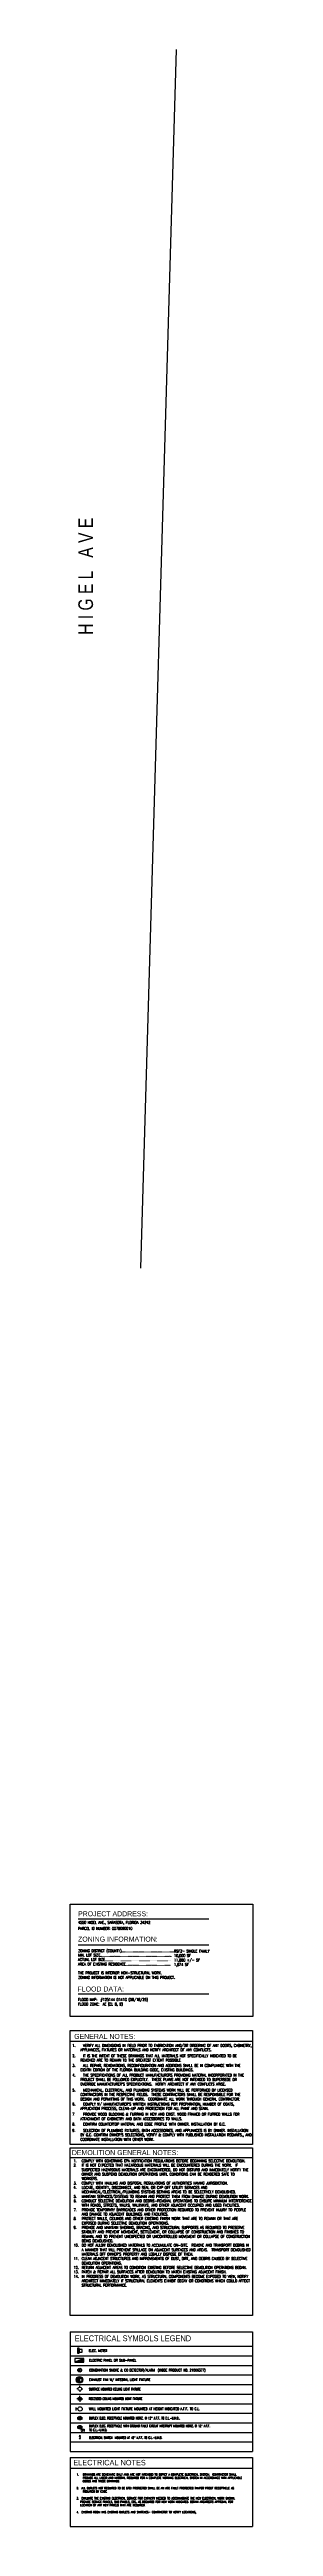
# Model space of a CAD drawing. Header units: inches. Extents: x -625442 to 34963, y -27993 to 66986.
# Drawn here: x 6197 to 6496, y -728 to 3347 of the extents above; entities that cross this region are included whole.
import ezdxf

# ---------------------------------------------------------------- set-up
doc = ezdxf.new("R2010")
doc.units = ezdxf.units.IN
doc.header["$LTSCALE"] = 0.5
doc.header["$MEASUREMENT"] = 0
for name, color, linetype in [('0-TEXT', 30, 'Continuous'), ('L-FIXTURE', 60, 'Continuous'), ('P-BELOW-LIGHT', 143, 'Continuous'), ('S-OUTLINE', 100, 'Continuous')]:
    doc.layers.add(name, color=color, linetype=linetype)
doc.styles.add('1-4N(.8)', font='romans.shx', dxfattribs={"width": 0.8, "height": 4.5})
doc.styles.add('1-4T', font='Zap601Rm.ttf', dxfattribs={"width": 0.8, "height": 12})
doc.styles.add('1-8N', font='romans.shx', dxfattribs={"width": 0.8, "height": 9})
doc.styles.add('1-8T', font='Arial.ttf', dxfattribs={"width": 0.8, "height": 24})
doc.styles.add('NOTES', font='romans.shx', dxfattribs={"width": 0.8, "height": 10})
doc.styles.add('titleblock2', font='romans.shx', dxfattribs={"width": 0.8})

# ---------------------------------------------------------------- blocks, each defined once
blk = doc.blocks.new('*X141')
at = {"color": 0}
for p, q in [((1193.6, 497.2), (1197.9, 501.6)), ((1193.6, 497.4), (1197.7, 501.6)), ((1193.6, 497.6), (1197.5, 501.6)), ((1193.6, 497.8), (1197.4, 501.6)), ((1193.6, 496.8), (1198.3, 501.5)), ((1193.6, 496.9), (1198.2, 501.5)), ((1193.6, 497.1), (1198, 501.5)), ((1193.6, 498), (1197.2, 501.5)), ((1193.6, 498.2), (1197, 501.5)), ((1193.6, 498.4), (1196.7, 501.5)), ((1193.7, 496.6), (1198.5, 501.5)), ((1193.7, 496.4), (1198.8, 501.4)), ((1193.7, 496.5), (1198.6, 501.4)), ((1193.7, 498.6), (1196.5, 501.4)), ((1193.8, 496.1), (1199, 501.3)), ((1193.8, 496.2), (1198.9, 501.3)), ((1193.8, 498.9), (1196.3, 501.3)), ((1193.9, 496), (1199.2, 501.2)), ((1193.9, 499.2), (1196, 501.2)), ((1193.9, 495.9), (1197.7, 499.6)), ((1194, 495.7), (1197.5, 499.2)), ((1194.1, 499.5), (1195.6, 501.1)), ((1194.1, 495.6), (1197.4, 499)), ((1194.1, 495.5), (1197.4, 498.8)), ((1194.2, 495.4), (1197.4, 498.6)), ((1194.3, 495.3), (1197.4, 498.4)), ((1194.3, 495.2), (1197.4, 498.2)), ((1194.4, 500), (1195.1, 500.7)), ((1194.4, 495.1), (1197.4, 498.1)), ((1194.5, 495), (1197.4, 497.9)), ((1194.6, 494.9), (1197.5, 497.8)), ((1194.7, 494.8), (1197.5, 497.7)), ((1194.8, 494.7), (1197.6, 497.5)), ((1194.8, 494.6), (1197.6, 497.4)), ((1194.9, 494.5), (1197.7, 497.3)), ((1195, 494.5), (1197.7, 497.1)), ((1195.2, 494.4), (1197.7, 497)), ((1195.3, 494.4), (1197.8, 496.8)), ((1195.5, 494.4), (1197.8, 496.7)), ((1195.7, 494.4), (1197.8, 496.5)), ((1195.9, 494.4), (1197.8, 496.3)), ((1196.1, 494.5), (1197.7, 496.1)), ((1196.4, 494.6), (1197.6, 495.8)), ((1196.7, 494.7), (1197.5, 495.5)), ((1198.4, 500.3), (1199.3, 501.2)), ((1198.7, 500.5), (1199.4, 501.1)), ((1199, 500.5), (1199.5, 501.1)), ((1199.2, 500.6), (1199.6, 501)), ((1199.4, 500.6), (1199.7, 500.9)), ((1199.6, 500.6), (1199.8, 500.9)), ((1199.7, 500.6), (1199.9, 500.8)), ((1199.9, 500.6), (1200, 500.7)), ((1200, 500.5), (1200.1, 500.6)), ((1200.2, 500.5), (1200.2, 500.5)), ((1200.3, 500.4), (1200.3, 500.5))]:
    blk.add_line(p, q, dxfattribs=at)
blk = doc.blocks.new('A$C5D646D6F')
blk.add_circle((0.083, 0.083), 0.0833)
for centre, radius, start, end in [((0.042, 0.064), 0.0459, 254.90706, 25.50511), ((0.123, 0.102), 0.0441, 63.39557, 205.50511)]:
    blk.add_arc(centre, radius, start, end)
at = {"xscale": 0.02083333333333333, "yscale": 0.02083333333333333, "zscale": 0.02083333333333333}
blk.add_blockref('*X141', (-24.866, -10.283), dxfattribs=at)
blk = doc.blocks.new('A$C69592F25')
at = {"layer": 'L-FIXTURE'}
blk.add_lwpolyline([(-3.7, 3.7), (3.7, 3.7), (3.7, -3.7), (-3.7, -3.7)], close=True, dxfattribs=at)
at = {"layer": 'L-FIXTURE', "xscale": 44.5046400000283, "yscale": 44.5046400000283, "zscale": 44.5046400000283}
blk.add_blockref('A$C5D646D6F', (-3.7, -3.7), dxfattribs=at)

msp = doc.modelspace()

# ---------------------------------------------------------------- hatches: boundary and pattern name
at = {"layer": 'L-FIXTURE'}
msp.add_hatch(color=256, dxfattribs=at).paths.add_polyline_path([(6209.70205, -517.73228, 1), (6215.38103, -517.73228, 1)])

# ---------------------------------------------------------------- linework, layer by layer
at = {"layer": '0-TEXT'}
for p, q in [((6209.71017, 271.82766), (6424.21653, 271.82766)), ((6209.71017, 228.91522), (6424.21653, 228.91522)), ((6209.71017, 148.33548), (6424.21653, 148.33548)), ((6197.01338, 70.33378), (6495.81631, 70.33378)), ((6197.01338, -121.02682), (6495.81631, -121.02682)), ((6197.01338, -614.29701), (6495.81631, -614.29701)), ((6197.01338, -614.29701), (6197.01338, -727.69956)), ((6495.81631, -614.29701), (6495.81631, -727.69956)), ((6197.01338, -727.69956), (6495.81631, -727.69956))]:
    msp.add_line(p, q, dxfattribs=at)
at = {"layer": '0-TEXT', "linetype": 'Continuous'}
for p, q in [((6197.01338, -407.30167), (6495.81631, -407.30167)), ((6197.01338, -407.30167), (6197.01338, -604.55167)), ((6495.81631, -407.30167), (6495.81631, -604.55167)), ((6197.01338, -431.30167), (6495.81631, -431.30167)), ((6197.01338, -604.55167), (6495.81631, -604.55167)), ((6197.01338, -631.58589), (6495.81631, -631.58589))]:
    msp.add_line(p, q, dxfattribs=at)
at = {"layer": '0-TEXT', "color": 187}
for p, q in [((6197.01338, -447.05167), (6495.81631, -447.05167)), ((6197.01338, -462.80167), (6495.81631, -462.80167)), ((6197.01338, -478.55167), (6495.81631, -478.55167)), ((6197.01338, -494.30167), (6495.81631, -494.30167)), ((6197.01338, -510.05167), (6495.81631, -510.05167)), ((6197.01338, -525.80167), (6495.81631, -525.80167)), ((6197.01338, -541.55167), (6495.81631, -541.55167)), ((6197.01338, -557.30167), (6495.81631, -557.30167)), ((6197.01338, -573.05167), (6495.81631, -573.05167)), ((6495.81631, -588.80167), (6197.01338, -588.80167))]:
    msp.add_line(p, q, dxfattribs=at)
at = {"layer": '0-TEXT'}
for points in [[(6496.08566, 111.10815), (6197.01338, 111.10815), (6197.01338, 295.81897), (6496.08566, 295.81897)], [(6197.01338, 87.86474), (6495.81631, 87.86474), (6495.81631, -99.41818), (6197.01338, -99.41818)], [(6197.01338, -104.83639), (6495.81631, -104.83639), (6495.81631, -380.75244), (6197.01338, -380.75244)]]:
    msp.add_lwpolyline(points, close=True, dxfattribs=at)
at = {"layer": 'L-FIXTURE'}
for p, q in [((6211.29217, -434.63935), (6208.88777, -434.63935)), ((6208.88777, -434.63935), (6208.88777, -442.45048)), ((6208.88777, -442.45048), (6211.29217, -442.45048)), ((6211.29217, -442.45048), (6211.29217, -434.63935)), ((6216.20114, -436.34177), (6211.29217, -436.34177)), ((6211.29217, -436.34177), (6211.29217, -440.74806)), ((6211.29217, -440.74806), (6216.20114, -440.74806)), ((6216.20114, -440.74806), (6216.20114, -436.34177)), ((6219.30682, -451.66362), (6204.68007, -451.66362)), ((6204.68007, -451.66362), (6204.68007, -457.17147)), ((6204.68007, -457.17147), (6219.30682, -451.66362)), ((6204.68007, -457.17147), (6219.30682, -457.17147)), ((6219.30682, -457.17147), (6219.30682, -451.66362)), ((6209.70205, -501.31406), (6207.66401, -501.31406)), ((6209.70205, -517.73228), (6207.66401, -517.73228)), ((6212.54154, -498.47457), (6212.54154, -496.43652)), ((6212.54154, -504.15354), (6212.54154, -506.19159)), ((6212.54154, -514.89279), (6212.54154, -512.85475)), ((6212.54154, -520.57177), (6212.54154, -522.60981)), ((6215.38103, -501.31406), (6217.41907, -501.31406)), ((6215.38103, -517.73228), (6217.41907, -517.73228)), ((6206.38187, -536.84806), (6206.38187, -531.7873)), ((6209.44263, -534.31768), (6206.38187, -534.31768)), ((6208.45484, -548.51573), (6216.90274, -548.51573)), ((6208.45484, -550.53104), (6216.90274, -550.53104)), ((6208.45484, -563.43403), (6216.90274, -563.43403)), ((6208.45484, -565.44933), (6216.90274, -565.44933)), ((6212.69829, -578.33868), (6212.69829, -577.58479)), ((6212.69829, -583.96026), (6212.69829, -583.20637))]:
    msp.add_line(p, q, dxfattribs=at)
at = {"layer": 'L-FIXTURE', "linetype": 'Continuous'}
for p, q in [((6204.73311, -457.17147), (6204.76515, -457.13943)), ((6204.90989, -457.17147), (6205.0487, -457.03266)), ((6205.08666, -457.17147), (6205.33225, -456.92589)), ((6205.26344, -457.17147), (6205.6158, -456.81911)), ((6205.44022, -457.17147), (6205.89935, -456.71234)), ((6205.61699, -457.17147), (6206.1829, -456.60557)), ((6205.79377, -457.17147), (6206.46645, -456.49879)), ((6205.97055, -457.17147), (6206.75, -456.39202)), ((6206.14732, -457.17147), (6207.03355, -456.28524)), ((6206.3241, -457.17147), (6207.3171, -456.17847)), ((6206.50088, -457.17147), (6207.60065, -456.0717)), ((6206.67765, -457.17147), (6207.8842, -455.96492)), ((6206.85443, -457.17147), (6208.16775, -455.85815)), ((6207.03121, -457.17147), (6208.4513, -455.75137)), ((6207.20798, -457.17147), (6208.73485, -455.6446)), ((6207.38476, -457.17147), (6209.0184, -455.53783)), ((6207.56154, -457.17147), (6209.30195, -455.43105)), ((6207.73831, -457.17147), (6209.5855, -455.32428)), ((6207.91509, -457.17147), (6209.86905, -455.21751)), ((6208.09187, -457.17147), (6210.1526, -455.11073)), ((6208.26864, -457.17147), (6210.43616, -455.00396)), ((6208.44542, -457.17147), (6210.71971, -454.89718)), ((6208.6222, -457.17147), (6211.00326, -454.79041)), ((6208.79897, -457.17147), (6211.28681, -454.68364)), ((6208.97575, -457.17147), (6211.57036, -454.57686)), ((6209.15253, -457.17147), (6211.85391, -454.47009)), ((6209.3293, -457.17147), (6212.13746, -454.36332)), ((6209.50608, -457.17147), (6212.42101, -454.25654)), ((6209.68286, -457.17147), (6212.70456, -454.14977)), ((6209.85963, -457.17147), (6212.98811, -454.04299)), ((6210.03641, -457.17147), (6213.27166, -453.93622)), ((6210.21319, -457.17147), (6213.55521, -453.82945)), ((6210.38996, -457.17147), (6213.83876, -453.72267)), ((6210.56674, -457.17147), (6214.12231, -453.6159)), ((6210.74352, -457.17147), (6214.40586, -453.50913)), ((6210.92029, -457.17147), (6214.68941, -453.40235)), ((6211.09707, -457.17147), (6214.97296, -453.29558)), ((6211.27385, -457.17147), (6215.25651, -453.1888)), ((6211.45062, -457.17147), (6215.54006, -453.08203)), ((6211.6274, -457.17147), (6215.82361, -452.97526)), ((6211.80418, -457.17147), (6216.10717, -452.86848)), ((6211.98095, -457.17147), (6216.39072, -452.76171)), ((6212.15773, -457.17147), (6216.67427, -452.65493)), ((6212.33451, -457.17147), (6216.95782, -452.54816)), ((6212.51128, -457.17147), (6217.24137, -452.44139)), ((6212.68806, -457.17147), (6217.52492, -452.33461)), ((6212.86484, -457.17147), (6217.80847, -452.22784)), ((6213.04161, -457.17147), (6218.09202, -452.12107)), ((6213.21839, -457.17147), (6218.37557, -452.01429)), ((6213.39517, -457.17147), (6218.65912, -451.90752)), ((6213.57194, -457.17147), (6218.94267, -451.80074)), ((6213.74872, -457.17147), (6219.22622, -451.69397)), ((6213.9255, -457.17147), (6219.30682, -451.79015)), ((6214.10227, -457.17147), (6219.30682, -451.96693)), ((6214.27905, -457.17147), (6219.30682, -452.1437)), ((6214.45583, -457.17147), (6219.30682, -452.32048)), ((6214.6326, -457.17147), (6219.30682, -452.49726)), ((6214.80938, -457.17147), (6219.30682, -452.67403)), ((6214.98616, -457.17147), (6219.30682, -452.85081)), ((6215.16293, -457.17147), (6219.30682, -453.02759)), ((6215.33971, -457.17147), (6219.30682, -453.20436)), ((6215.51649, -457.17147), (6219.30682, -453.38114)), ((6215.69326, -457.17147), (6219.30682, -453.55792)), ((6215.87004, -457.17147), (6219.30682, -453.73469)), ((6216.04682, -457.17147), (6219.30682, -453.91147)), ((6216.22359, -457.17147), (6219.30682, -454.08825)), ((6216.40037, -457.17147), (6219.30682, -454.26502)), ((6216.57715, -457.17147), (6219.30682, -454.4418)), ((6216.75392, -457.17147), (6219.30682, -454.61858)), ((6216.9307, -457.17147), (6219.30682, -454.79535)), ((6217.10748, -457.17147), (6219.30682, -454.97213)), ((6217.28425, -457.17147), (6219.30682, -455.14891)), ((6217.46103, -457.17147), (6219.30682, -455.32568)), ((6217.63781, -457.17147), (6219.30682, -455.50246)), ((6217.81458, -457.17147), (6219.30682, -455.67924)), ((6217.99136, -457.17147), (6219.30682, -455.85601)), ((6218.16814, -457.17147), (6219.30682, -456.03279)), ((6218.34491, -457.17147), (6219.30682, -456.20957)), ((6218.52169, -457.17147), (6219.30682, -456.38634)), ((6218.69847, -457.17147), (6219.30682, -456.56312)), ((6218.87524, -457.17147), (6219.30682, -456.7399)), ((6219.05202, -457.17147), (6219.30682, -456.91667)), ((6219.2288, -457.17147), (6219.30682, -457.09345))]:
    msp.add_line(p, q, dxfattribs=at)
at = {"layer": 'L-FIXTURE'}
for centre, radius in [((6212.21427, -486.59272), 5.3934), ((6212.47514, -470.65205), 3.14085), ((6212.54154, -501.31406), 2.83949), ((6212.54154, -517.73228), 2.83949), ((6213.03217, -534.31768), 3.58954), ((6212.67879, -549.52338), 3.04231), ((6212.67879, -564.44168), 3.04231)]:
    msp.add_circle(centre, radius, dxfattribs=at)
for centre, start, end in [((6212.69829, -579.5556), 0, 270), ((6212.69829, -581.98945), 180, 90)]:
    msp.add_arc(centre, 1.21692, start, end, dxfattribs=at)
at = {"layer": 'P-BELOW-LIGHT'}
msp.add_line((6370.39229, 3346.68714), (6312.32693, 1342.39204), dxfattribs=at)

# ---------------------------------------------------------------- block references
at = {"layer": 'S-OUTLINE'}
msp.add_blockref('A$C69592F25', (6212.24611, -486.58796), dxfattribs=at)

# ---------------------------------------------------------------- texts
at = {"layer": '0-TEXT', "style": '1-4T', "width": 0.8}
msp.add_text('H I G E L   A V E', height=23.976, rotation=90, dxfattribs=at).set_placement((6234.19213, 2383.96691))
at = {"layer": '0-TEXT'}
for s, height, style, width, p in [('PROJECT ADDRESS:', 8.1845217, '1-8T', 0.8, (6209.71017, 276.02494)), ('RSF2- SINGLE FAMILY', 4.3845652, '1-8N', 0.8, (6367.25831, 216.691)), ('10,000 SF', 4.384565, '1-8N', 0.8, (6367.25831, 209.20007)), ('11,880 +/- SF', 4.3845652, '1-8N', 0.8, (6367.25831, 201.89246)), ('1,974 SF', 4.384565, '1-8N', 0.8, (6367.25831, 194.35636)), ('FLOOD DATA:', 8.1845217, '1-8T', 0.8, (6208.83287, 152.26022)), ('GENERAL NOTES:', 8.1845217, '1-8T', 0.8, (6203.34125, 74.31155)), ('DEMOLITION GENERAL NOTES:', 8.1845217, '1-8T', 0.8, (6199.5984, -116.83029)), ('ELEC. METER', 4, 'NOTES', 0.75, (6227.47071, -440.59882)), ('EXHAUST FAN W/ INTEGRAL LIGHT FIXTURE ', 4, 'NOTES', 0.75, (6227.69158, -488.2729)), ('COMBINATION SMOKE & CO DETECTOR/ALARM  (KIDDE PRODUCT NO. 21006377)', 4, 'NOTES', 0.75, (6227.82021, -472.58064)), ('ELECTRIC PANEL OR SUB-PANEL', 4, 'NOTES', 0.75, (6227.73816, -456.44107)), ('SURFACE MOUNTED CEILING LIGHT FIXTURE', 4, 'NOTES', 0.6, (6227.69158, -503.92319)), ('RECESSED CEILING MOUNTED LIGHT FIXTURE', 4, 'NOTES', 0.6, (6227.69158, -519.67319)), ('TO C.L.-U.N.O.', 4, 'NOTES', 0.6, (6227.82021, -570.93957)), ('WALL MOUNTED LIGHT FIXTURE MOUNTED AT HEIGHT INDICATED A.F.F. TO C.L.', 4, 'NOTES', 0.75, (6227.69158, -536.15)), ('DUPLEX ELEC. RECEPTACLE MOUNTED HORIZ. @ 12" A.F.F. TO C.L.-U.N.O..', 4, 'NOTES', 0.6, (6227.82021, -551.57017)), ('DUPLEX ELEC. RECEPTACLE WITH GROUND FAULT CIRCUIT INTERRUPT MOUNTED HORIZ. @ 12" A.F.F.', 4, 'NOTES', 0.6, (6227.82021, -564.2729)), ('ELECTRICAL SWITCH  MOUNTED AT 42" A.F.F. TO C.L.-U.N.O.', 4, 'NOTES', 0.6, (6227.82021, -583.60952)), ('ELECTRICAL NOTES', 8.991, '1-4T', 0.8, (6201.88351, -627.17818))]:
    msp.add_text(s, height=height, dxfattribs=dict(at, style=style, width=width)).set_placement(p)
at = {"layer": '0-TEXT', "linetype": 'Continuous', "style": '1-4T', "width": 0.8}
msp.add_text('ELECTRICAL SYMBOLS LEGEND', height=9.5256, dxfattribs=at).set_placement((6204.21289, -422.96299))
at = {"layer": '0-TEXT', "attachment_point": 1}
for s, insert, char_height, width, style in [('4550 HIGEL AVE., SARASOTA, FLORIDA 34242\\P{\\H0.3215x; \\P}PARCEL ID NUMBER: 0079060010', (6209.71017, 267.99708), 4.3845652, 215.4093138, 'titleblock2'), ('ZONING DISTRICT (COUNTY).......................................................\\PMIN. LOT SIZE......................................................................\\PACTUAL LOT SIZE.................................................................\\PAREA OF EXISTING RESIDENCE............................................\\P\\PTHE PROJECT IS INTERIOR NON-STRUCTURAL WORK.  \\PZONING INFORMATION IS NOT APPLICABLE ON THIS PROJECT.', (6209.67372, 221.50147), 4.3845652, 288.8044339, '1-8N'), ('ZONING INFORMATION:', (6209.67372, 242.53258), 8.1845217, 116.7803928, '1-8T'), ('FLOOD MAP:  #125144 0141G (08/18/25)\\PFLOOD ZONE:  AE (EL 8, 9)', (6209.71017, 141.19405), 4.3845652, 183.1798099, '1-8N'), ('\\pxi-3,l3;2.  ^IIT IS THE INTENT OF THESE DRAWINGS THAT ALL MATERIALS NOT SPECIFICALLY INDICATED TO BE REMOVED ARE TO REMAIN TO THE GREATEST EXTENT POSSIBLE.', (6200.38602, 48.58619), 4.38456518, 288.8044339, '1-8N'), ('\\pxi-3,l3;1.  ^IVERIFY ALL DIMENSIONS IN FIELD PRIOR TO FABRICATION AND/OR ORDERING OF ANY DOORS, CABINETRY, APPLIANCES, FIXTURES OR MATERIALS AND NOTIFY ARCHITECT OF ANY CONFLICTS.', (6200.38602, 65.79489), 4.38456518, 288.8044339, '1-8N'), ('\\pxi-3,l3;3. ^IALL REPAIR, RENOVATIONS, RECONFIGURATION AND ADDITIONS SHALL BE IN COMPLIANCE WITH THE EIGHTH EDITION OF THE FLORIDA BUILDING CODE, EXISTING BUILDINGS.', (6200.38602, 32.80244), 4.38456518, 288.8044339, '1-8N'), ("\\pxi-3,l3;4. ^ITHE SPECIFICATIONS OF ALL PRODUCT MANUFACTURERS PROVIDING MATERIAL INCORPORATED IN THE PROJECT SHALL BE FOLLOWED EXPLICITLY.  THESE PLANS ARE NOT INTENDED TO SUPERSEDE OR OVERRIDE MANUFACTURER'S SPECIFICATIONS.  NOTIFY ARCHITECT IF ANY CONFLICTS ARISE.", (6200.38602, 16.80631), 4.38456518, 288.8044339, '1-8N'), ('\\pxi-3,l3;5.^IMECHANICAL, ELECTRICAL, AND PLUMBING SYSTEMS WORK WILL BE PERFORMED BY LICENSED CONTRACTORS IN THE RESPECTIVE FIELDS.  THESE CONTRACTORS SHALL BE RESPONSIBLE FOR THE DESIGN AND PERMITTING OF THIS WORK.  COORDINATE ALL WORK THROUGH GENERAL CONTRACTOR.', (6200.38602, -7.75386), 4.38456518, 288.8044339, '1-8N'), ("\\pxi-3,l3;6. ^ICOMPLY W/ MANUFACTURER'S WRITTEN INSTRUCTIONS FOR PREPARATION, NUMBER OF COATS, APPLICATION PROCESS, CLEAN-UP AND PROTECTION FOR ALL PAINT AND STAIN.", (6200.38602, -30.65978), 4.38456518, 288.8044339, '1-8N'), ('\\A1;\\pxi-3,l3;7. ^IPROVIDE WOOD BLOCKING & FURRING IN NEW AND EXIST. WOOD FRAMED OR FURRED WALLS FOR ATTACHMENT OF CABINETRY AND BATH ACCESSORIES TO WALLS. ', (6200.34019, -47.51564), 4.38456518, 288.8044339, '1-8N'), ('\\A1;\\pxi-3,l3;8. ^ICONFIRM COUNTERTOP MATERIAL AND EDGE PROFILE WITH OWNER. INSTALLATION BY G.C.', (6200.34019, -63.7559), 4.3845652, 288.8044339, '1-8N'), ("\\A1;\\pxi-3,l3;9. ^ISELECTION OF PLUMBING FIXTURES, BATH ACCESSORIES, AND APPLIANCES IS BY OWNER. INSTALLATION BY G.C. CONFIRM OWNER'S SELECTIONS, VERIFY & COMPLY WITH PUBLISHED INSTALLATION REQMNTS., AND COORDINATE INSTALLATION WITH OTHER WORK.", (6200.34019, -74.11162), 4.38456518, 288.8044339, '1-8N')]:
    msp.add_mtext(s, dxfattribs=dict(at, insert=insert, char_height=char_height, width=width, style=style))
for s, width, gutter_width, heights, insert, char_height, style in [("\\pxi-3,l4,t4;1.^ICOMPLY WITH GOVERNING EPA NOTIFICATION REGULATIONS BEFORE BEGINNING SELECTIVE DEMOLITION.\\P2.^IIT IS NOT EXPECTED THAT HAZARDOUS MATERIALS WILL BE ENCOUNTERED DURING THE WORK.  IF SUSPECTED HAZARDOUS MATERIALS ARE ENCOUNTERED, DO NOT DISTURB AND IMMEDIATELY NOTIFY THE OWNER AND SUSPEND DEMOLITION OPERATIONS UNTIL CONDITIONS CAN BE RENDERED SAFE TO WORKERS.\\P3.^ICOMPLY WITH HAULING AND DISPOSAL REGULATIONS OF AUTHORITIES HAVING JURISDICTION.\\P4.^ILOCATE, IDENTIFY, DISCONNECT, AND SEAL OR CAP OFF UTILITY SERVICES AND MECHANICAL/ELECTRICAL/PLUMBING SYSTEMS SERVING AREAS TO BE SELECTIVELY DEMOLISHED.\\P5.^IMAINTAIN SERVICES/SYSTEMS TO REMAIN AND PROTECT THEM FROM DAMAGE DURING DEMOLITION WORK.\\P6.^ICONDUCT SELECTIVE DEMOLITION AND DEBRIS-REMOVAL OPERATIONS TO ENSURE MINIMUM INTERFERENCE WITH ROADS, STREETS, WALKS, WALKWAYS, AND OTHER ADJACENT OCCUPIED AND USED FACILITIES.\\P7.^IPROVIDE TEMPORARY BARRICADES AND OTHER PROTECTION REQUIRED TO PREVENT INJURY TO PEOPLE AND DAMAGE TO ADJACENT BUILDINGS AND FACILITIES.\\P8.^IPROTECT WALLS, CEILINGS AND OTHER EXISTING FINISH WORK THAT ARE TO REMAIN OR THAT ARE EXPOSED DURING SELECTIVE DEMOLITION OPERATIONS.\\P9.^IPROVIDE AND MAINTAIN SHORING, BRACING, AND STRUCTURAL SUPPORTS AS REQUIRED TO PRESERVE STABILITY AND PREVENT MOVEMENT, SETTLEMENT, OR COLLAPSE OF CONSTRUCTION AND FINISHES TO REMAIN, AND TO PREVENT UNEXPECTED OR UNCONTROLLED MOVEMENT OR COLLAPSE OF CONSTRUCTION BEING DEMOLISHED.\\P10.^IDO NOT ALLOW DEMOLISHED MATERIALS TO ACCUMULATE ON-SITE.  REMOVE AND TRANSPORT DEBRIS IN A MANNER THAT WILL PREVENT SPILLAGE ON ADJACENT SURFACES AND AREAS.  TRANSPORT DEMOLISHED MATERIALS OFF OWNER'S PROPERTY AND LEGALLY DISPOSE OF THEM.\\P11.^ICLEAN ADJACENT STRUCTURES AND IMPROVEMENTS OF DUST, DIRT, AND DEBRIS CAUSED BY SELECTIVE DEMOLITION OPERATIONS.\\P12.^IRETURN ADJACENT AREAS TO CONDITION EXISTING BEFORE SELECTIVE DEMOLITION OPERATIONS BEGAN.\\P13.^IPATCH & REPAIR ALL SURFACES AFTER DEMOLITION TO MATCH EXISTING ADJACENT FINISH.\\P14.^IIN PROGRESS OF DEMOLITION WORK, AS STRUCTURAL COMPONENTS BECOME EXPOSED TO VIEW, NOTIFY ARCHITECT IMMEDIATELY IF STRUCTURAL ELEMENTS EXHIBIT DECAY OR CONDITIONS WHICH COULD AFFECT STRUCTURAL PERFORMANCE.", 289.2019857, 0, [520.47198], (6198.11827, -124.15548), 4.38456518, '1-8N'), (' \\P\\P\\pxi-3,l3,t3;1.^IDRAWINGS ARE SCHEMATIC ONLY AND ARE NOT INTENDED TO DEPICT A COMPLETE ELECTRICAL SYSTEM.  CONTRACTOR SHALL PROVIDE ALL LABOR AND MATERIAL REQUIRED FOR A COMPLETE WORKING ELECTRICAL SYSTEM IN ACCORDANCE WITH APPLICABLE CODES AND THESE DRAWINGS.\\P\\pi0,l0,tz;\\P\\pi-3,l3,t3;2.  ALL OUTLETS NOT REQUIRED TO BE GFCI PROTECTED SHALL BE AN ARC FAULT PROTECTED TAMPER PROOF RECEPTACLE AS REQUIRED BY CODE.\\P\\P\\pi0,l0,tz;3.  EVALUATE THE EXISTING ELECTRICAL SERVICE FOR CAPACITY NEEDED TO ACCOMMODATE THE NEW ELECTRICAL WORK SHOWN.\\P   PROVIDE SERVICE PANELS, SUB PANELS, ETC. AS REQUIRED FOR NEW WORK INDICATED. OBTAIN ARCHTECTS APPROVAL FOR\\P   LOCATION OF ANY NEW PANELS THAT ARE REQUIRED.\\P\\P4.  EXISTING ROOM HAS EXISTING OUTLETS AND SWITCHES- CONTRACTOR TO VERIFY LOCATIONS,', 269.3839258, 16.875, [0], (6207.30129, -629.1458), 3.375, '1-4N(.8)')]:
    msp.add_mtext_dynamic_manual_height_columns(s, width=width, gutter_width=gutter_width, heights=heights, dxfattribs=dict(at, insert=insert, char_height=char_height, style=style))
at = {"layer": 'L-FIXTURE', "style": 'NOTES', "width": 0.75}
for s, p in [('SD', (6209.97098, -472.5091)), ('GFI', (6214.40046, -571.38676))]:
    msp.add_text(s, height=3.75, dxfattribs=at).set_placement(p)

doc.saveas('drawing.dxf')
